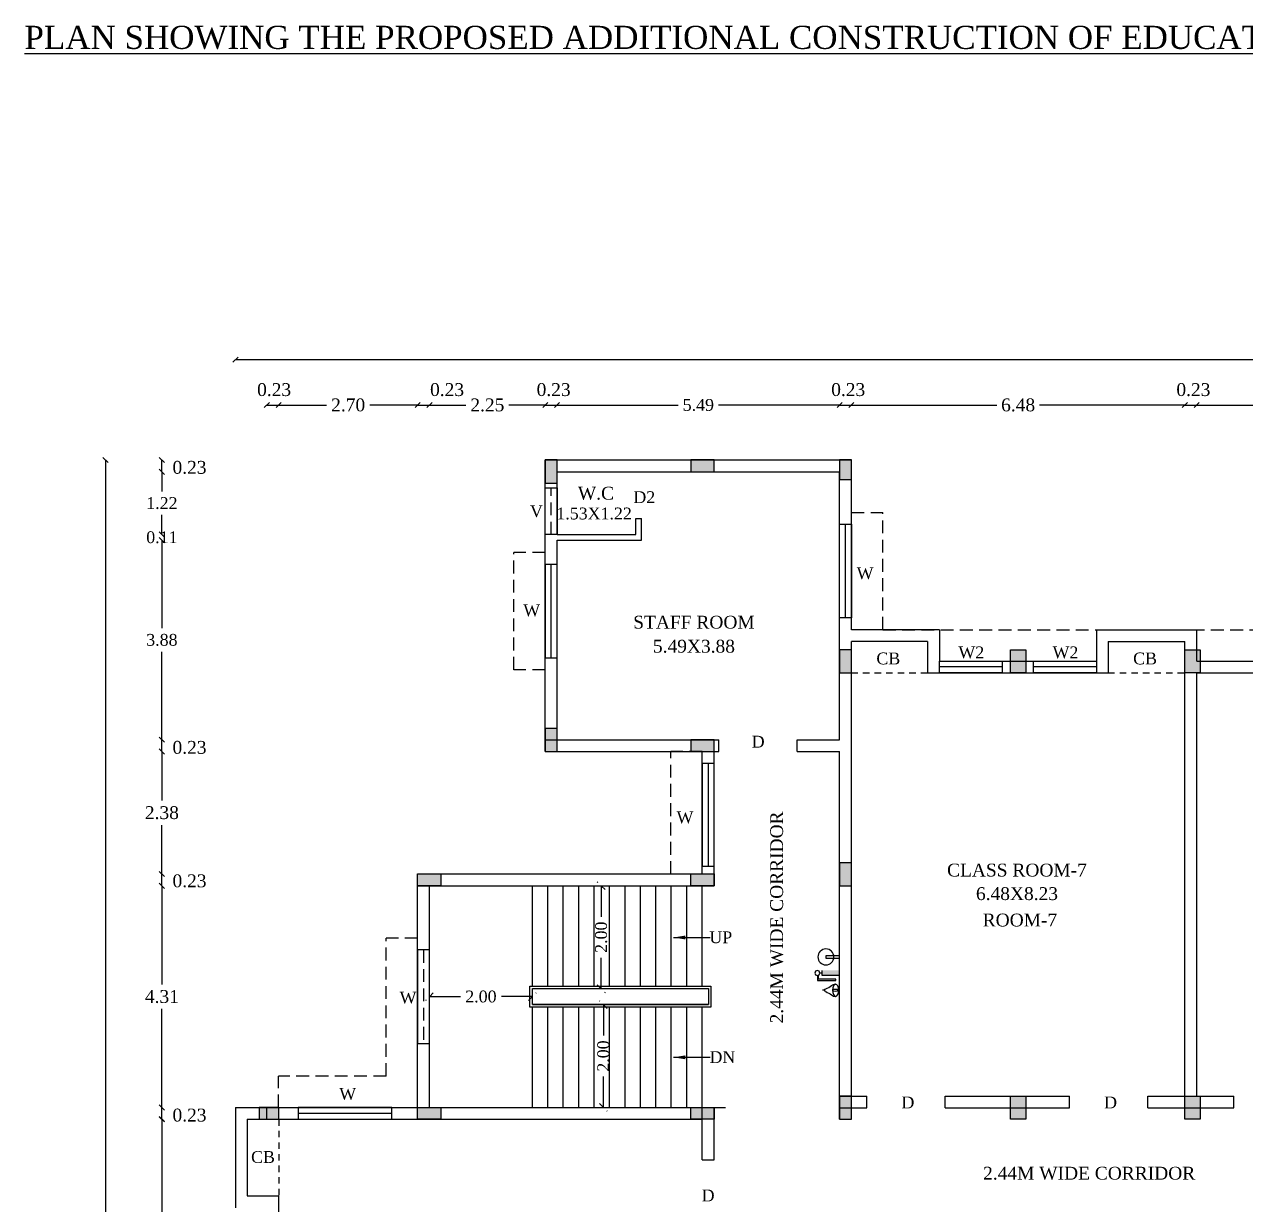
# Model space of a CAD drawing. Header units: metres. Extents: x -53 to 471, y -924 to -843.
# Drawn here: x 32.81 to 56.54, y -888.87 to -865.92 of the extents above; entities that cross this region are included whole.
import ezdxf
from ezdxf.enums import TextEntityAlignment as Align

# ---------------------------------------------------------------- set-up
doc = ezdxf.new("R2010")
doc.units = ezdxf.units.M
doc.header["$MEASUREMENT"] = 0
doc.header["$PDMODE"] = 3
doc.linetypes.add('HIDDEN', pattern=[0.375, 0.25, -0.125])
doc.layers.get('DEFPOINTS').update_dxf_attribs({"lineweight": 5})
doc.layers.add('BLK_1_FLR_1_BLT_UP_AREA_EXISTING', color=27, linetype='Continuous', lineweight=0)
doc.styles.add('Isa-', font='times.ttf')
doc.styles.add('STYLE2', font='times.ttf')
doc.dimstyles.new('Copy of ISO-25', dxfattribs={"dimscale": 0, "dimtxt": 0.23, "dimasz": 0.1, "dimexe": 1.25, "dimexo": 0.625, "dimgap": 0.11, "dimtad": 0, "dimtih": 1, "dimtoh": 1, "dimzin": 1, "dimdsep": 46, "dimtxsty": 'STYLE2', "dimblk": 'OBLIQUE', "dimcen": 0, "dimse1": 1, "dimse2": 1, "dimclrd": 1, "dimclrt": 3, "dimadec": 0, "dimazin": 2, "dimtfac": 1, "dimtix": 1, "dimtofl": 0, "dimtmove": 0, "dimatfit": 3, "dimfxl": 0, "dimtolj": 1, "dimarcsym": 0})
doc.dimstyles.new('ISO-25', dxfattribs={"dimscale": 0, "dimtxt": 0.23, "dimasz": 0.15, "dimexe": 1.25, "dimexo": 0.625, "dimgap": 0.11, "dimtad": 0, "dimtih": 1, "dimtoh": 1, "dimzin": 1, "dimdsep": 46, "dimtxsty": 'STYLE2', "dimblk": 'OBLIQUE', "dimcen": 0, "dimse1": 1, "dimse2": 1, "dimclrd": 1, "dimclrt": 3, "dimadec": 0, "dimazin": 2, "dimtfac": 1, "dimtix": 1, "dimtofl": 0, "dimtmove": 0, "dimatfit": 3, "dimfxl": 0, "dimtolj": 1, "dimarcsym": 0})

# ---------------------------------------------------------------- blocks, each defined once
blk = doc.blocks.new('_Oblique')
at = {"color": 0, "linetype": 'ByBlock', "lineweight": -2}
blk.add_line((-0.5, -0.5), (0.5, 0.5), dxfattribs=at)
blk = doc.blocks.new('*D92')
at = {"color": 1, "lineweight": -2}
for p, q in [((34.381, -874.388), (34.381, -896.37)), ((34.381, -919.381), (34.381, -897.399))]:
    blk.add_line(p, q, dxfattribs=at)
at = {"layer": 'DEFPOINTS', "color": 0}
for p in [(34.381, -874.388), (42.928, -874.388), (55.358, -919.381)]:
    blk.add_point(p, dxfattribs=at)
at = {"color": 1, "lineweight": -2, "xscale": 0.1, "yscale": 0.1, "zscale": 0.1}
for p, rotation in [((34.381, -874.388), 90), ((34.381, -919.381), 270)]:
    blk.add_blockref('_Oblique', p, dxfattribs=dict(at, rotation=rotation))
at = {"color": 3, "lineweight": 25, "insert": (34.381, -896.884), "char_height": 0.25, "attachment_point": 5, "rotation": 90, "style": 'STYLE2'}
blk.add_mtext('\\A1;44.99', dxfattribs=at)
blk = doc.blocks.new('*D109')
at = {"color": 1, "lineweight": -2}
blk.add_line((37.518, -873.32), (37.748, -873.32), dxfattribs=at)
at = {"layer": 'DEFPOINTS', "color": 0}
for p in [(37.748, -873.32), (37.518, -886.978), (37.748, -887.208)]:
    blk.add_point(p, dxfattribs=at)
at = {"color": 1, "lineweight": -2, "xscale": 0.1, "yscale": 0.1, "zscale": 0.1, "rotation": 180}
blk.add_blockref('_Oblique', (37.518, -873.32), dxfattribs=at)
at = {"color": 1, "lineweight": -2, "xscale": 0.1, "yscale": 0.1, "zscale": 0.1}
blk.add_blockref('_Oblique', (37.748, -873.32), dxfattribs=at)
at = {"color": 3, "lineweight": 25, "insert": (37.659, -873.022), "char_height": 0.25, "attachment_point": 5, "style": 'STYLE2'}
blk.add_mtext('\\A1;0.23', dxfattribs=at)
blk = doc.blocks.new('*D110')
at = {"color": 1, "lineweight": -2}
for p, q in [((37.748, -873.32), (38.676, -873.32)), ((40.448, -873.32), (39.521, -873.32))]:
    blk.add_line(p, q, dxfattribs=at)
at = {"layer": 'DEFPOINTS', "color": 0}
for p in [(40.448, -873.32), (40.448, -882.438), (37.748, -887.208)]:
    blk.add_point(p, dxfattribs=at)
at = {"color": 1, "lineweight": -2, "xscale": 0.1, "yscale": 0.1, "zscale": 0.1, "rotation": 180}
blk.add_blockref('_Oblique', (37.748, -873.32), dxfattribs=at)
at = {"color": 1, "lineweight": -2, "xscale": 0.1, "yscale": 0.1, "zscale": 0.1}
blk.add_blockref('_Oblique', (40.448, -873.32), dxfattribs=at)
at = {"color": 3, "lineweight": 25, "insert": (39.098, -873.32), "char_height": 0.25, "attachment_point": 5, "style": 'STYLE2'}
blk.add_mtext('\\A1;2.70', dxfattribs=at)
blk = doc.blocks.new('*D111')
at = {"color": 1, "lineweight": -2}
blk.add_line((40.448, -873.32), (40.678, -873.32), dxfattribs=at)
at = {"layer": 'DEFPOINTS', "color": 0}
for p in [(40.678, -873.32), (40.448, -882.438), (40.678, -882.668)]:
    blk.add_point(p, dxfattribs=at)
at = {"color": 1, "lineweight": -2, "xscale": 0.1, "yscale": 0.1, "zscale": 0.1, "rotation": 180}
blk.add_blockref('_Oblique', (40.448, -873.32), dxfattribs=at)
at = {"color": 1, "lineweight": -2, "xscale": 0.1, "yscale": 0.1, "zscale": 0.1}
blk.add_blockref('_Oblique', (40.678, -873.32), dxfattribs=at)
at = {"color": 3, "lineweight": 25, "insert": (41.02, -873.022), "char_height": 0.25, "attachment_point": 5, "style": 'STYLE2'}
blk.add_mtext('\\A1;0.23', dxfattribs=at)
blk = doc.blocks.new('*D112')
at = {"color": 1, "lineweight": -2}
for p, q in [((40.678, -873.32), (41.386, -873.32)), ((42.928, -873.32), (42.22, -873.32))]:
    blk.add_line(p, q, dxfattribs=at)
at = {"layer": 'DEFPOINTS', "color": 0}
for p in [(42.928, -873.32), (42.928, -874.388), (40.678, -882.668)]:
    blk.add_point(p, dxfattribs=at)
at = {"color": 1, "lineweight": -2, "xscale": 0.1, "yscale": 0.1, "zscale": 0.1, "rotation": 180}
blk.add_blockref('_Oblique', (40.678, -873.32), dxfattribs=at)
at = {"color": 1, "lineweight": -2, "xscale": 0.1, "yscale": 0.1, "zscale": 0.1}
blk.add_blockref('_Oblique', (42.928, -873.32), dxfattribs=at)
at = {"color": 3, "lineweight": 25, "insert": (41.803, -873.32), "char_height": 0.25, "attachment_point": 5, "style": 'STYLE2'}
blk.add_mtext('\\A1;2.25', dxfattribs=at)
blk = doc.blocks.new('*D113')
at = {"color": 1, "lineweight": -2}
blk.add_line((42.928, -873.32), (43.158, -873.32), dxfattribs=at)
at = {"layer": 'DEFPOINTS', "color": 0}
for p in [(43.158, -873.32), (42.928, -874.388), (43.158, -874.618)]:
    blk.add_point(p, dxfattribs=at)
at = {"color": 1, "lineweight": -2, "xscale": 0.1, "yscale": 0.1, "zscale": 0.1, "rotation": 180}
blk.add_blockref('_Oblique', (42.928, -873.32), dxfattribs=at)
at = {"color": 1, "lineweight": -2, "xscale": 0.1, "yscale": 0.1, "zscale": 0.1}
blk.add_blockref('_Oblique', (43.158, -873.32), dxfattribs=at)
at = {"color": 3, "lineweight": 25, "insert": (43.091, -873.022), "char_height": 0.25, "attachment_point": 5, "style": 'STYLE2'}
blk.add_mtext('\\A1;0.23', dxfattribs=at)
blk = doc.blocks.new('*D119')
at = {"color": 1, "lineweight": -2}
blk.add_line((35.478, -887.203), (35.478, -886.978), dxfattribs=at)
at = {"layer": 'DEFPOINTS', "color": 0}
for p in [(35.478, -886.978), (37.748, -886.978), (37.518, -887.203)]:
    blk.add_point(p, dxfattribs=at)
at = {"color": 1, "lineweight": -2, "xscale": 0.1, "yscale": 0.1, "zscale": 0.1}
for p, rotation in [((35.478, -886.978), 90), ((35.478, -887.203), 270)]:
    blk.add_blockref('_Oblique', p, dxfattribs=dict(at, rotation=rotation))
at = {"color": 3, "lineweight": 25, "insert": (36.015, -887.129), "char_height": 0.25, "attachment_point": 5, "style": 'STYLE2'}
blk.add_mtext('\\A1;0.23', dxfattribs=at)
blk = doc.blocks.new('*D120')
at = {"color": 1, "lineweight": -2}
blk.add_line((35.478, -882.668), (35.478, -882.438), dxfattribs=at)
at = {"layer": 'DEFPOINTS', "color": 0}
for p in [(35.478, -882.438), (40.448, -882.438), (40.678, -882.668)]:
    blk.add_point(p, dxfattribs=at)
at = {"color": 1, "lineweight": -2, "xscale": 0.1, "yscale": 0.1, "zscale": 0.1}
for p, rotation in [((35.478, -882.438), 90), ((35.478, -882.668), 270)]:
    blk.add_blockref('_Oblique', p, dxfattribs=dict(at, rotation=rotation))
at = {"color": 3, "lineweight": 25, "insert": (36.015, -882.574), "char_height": 0.25, "attachment_point": 5, "style": 'STYLE2'}
blk.add_mtext('\\A1;0.23', dxfattribs=at)
blk = doc.blocks.new('*D121')
at = {"color": 1, "lineweight": -2}
blk.add_line((35.478, -880.058), (35.478, -879.828), dxfattribs=at)
at = {"layer": 'DEFPOINTS', "color": 0}
for p in [(35.478, -879.828), (43.158, -879.828), (43.158, -880.058)]:
    blk.add_point(p, dxfattribs=at)
at = {"color": 1, "lineweight": -2, "xscale": 0.1, "yscale": 0.1, "zscale": 0.1}
for p, rotation in [((35.478, -879.828), 90), ((35.478, -880.058), 270)]:
    blk.add_blockref('_Oblique', p, dxfattribs=dict(at, rotation=rotation))
at = {"color": 3, "lineweight": 25, "insert": (36.015, -879.979), "char_height": 0.25, "attachment_point": 5, "style": 'STYLE2'}
blk.add_mtext('\\A1;0.23', dxfattribs=at)
blk = doc.blocks.new('*D122')
at = {"color": 1, "lineweight": -2}
blk.add_line((35.478, -874.618), (35.478, -874.388), dxfattribs=at)
at = {"layer": 'DEFPOINTS', "color": 0}
for p in [(35.478, -874.388), (42.928, -874.388), (43.158, -874.618)]:
    blk.add_point(p, dxfattribs=at)
at = {"color": 1, "lineweight": -2, "xscale": 0.1, "yscale": 0.1, "zscale": 0.1}
for p, rotation in [((35.478, -874.388), 90), ((35.478, -874.618), 270)]:
    blk.add_blockref('_Oblique', p, dxfattribs=dict(at, rotation=rotation))
at = {"color": 3, "lineweight": 25, "insert": (36.015, -874.534), "char_height": 0.25, "attachment_point": 5, "style": 'STYLE2'}
blk.add_mtext('\\A1;0.23', dxfattribs=at)
blk = doc.blocks.new('*D340')
at = {"color": 1, "lineweight": -2}
for p, q in [((35.478, -880.058), (35.478, -881.011)), ((35.478, -882.438), (35.478, -881.486))]:
    blk.add_line(p, q, dxfattribs=at)
at = {"layer": 'DEFPOINTS', "color": 0}
for p in [(35.478, -880.058), (42.928, -880.058), (40.448, -882.438)]:
    blk.add_point(p, dxfattribs=at)
at = {"color": 1, "lineweight": -2, "xscale": 0.1, "yscale": 0.1, "zscale": 0.1}
for p, rotation in [((35.478, -880.058), 90), ((35.478, -882.438), 270)]:
    blk.add_blockref('_Oblique', p, dxfattribs=dict(at, rotation=rotation))
at = {"color": 3, "lineweight": 25, "insert": (35.478, -881.248), "char_height": 0.25, "attachment_point": 5, "style": 'STYLE2'}
blk.add_mtext('\\A1;2.38', dxfattribs=at)
blk = doc.blocks.new('*D341')
at = {"color": 1, "lineweight": -2}
for p, q in [((35.478, -882.668), (35.478, -884.586)), ((35.478, -886.978), (35.478, -885.061))]:
    blk.add_line(p, q, dxfattribs=at)
at = {"layer": 'DEFPOINTS', "color": 0}
for p in [(40.678, -882.668), (35.478, -886.978), (40.678, -886.978)]:
    blk.add_point(p, dxfattribs=at)
at = {"color": 1, "lineweight": -2, "xscale": 0.1, "yscale": 0.1, "zscale": 0.1}
for p, rotation in [((35.478, -882.668), 90), ((35.478, -886.978), 270)]:
    blk.add_blockref('_Oblique', p, dxfattribs=dict(at, rotation=rotation))
at = {"color": 3, "lineweight": 25, "insert": (35.478, -884.823), "char_height": 0.25, "attachment_point": 5, "style": 'STYLE2'}
blk.add_mtext('\\A1;4.31', dxfattribs=at)
blk = doc.blocks.new('*D123')
at = {"color": 1, "lineweight": -2}
for p, q in [((35.478, -887.208), (35.478, -895.252)), ((35.478, -903.771), (35.478, -895.727))]:
    blk.add_line(p, q, dxfattribs=at)
at = {"layer": 'DEFPOINTS', "color": 0}
for p in [(37.748, -887.208), (35.478, -903.771), (37.748, -903.771)]:
    blk.add_point(p, dxfattribs=at)
at = {"color": 1, "lineweight": -2, "xscale": 0.1, "yscale": 0.1, "zscale": 0.1}
for p, rotation in [((35.478, -887.208), 90), ((35.478, -903.771), 270)]:
    blk.add_blockref('_Oblique', p, dxfattribs=dict(at, rotation=rotation))
at = {"color": 3, "lineweight": 25, "insert": (35.478, -895.489), "char_height": 0.25, "attachment_point": 5, "style": 'STYLE2'}
blk.add_mtext('\\A1;16.56', dxfattribs=at)
blk = doc.blocks.new('*D124')
at = {"color": 1, "lineweight": -2}
blk.add_line((48.648, -873.32), (48.878, -873.32), dxfattribs=at)
at = {"layer": 'DEFPOINTS', "color": 0}
for p in [(48.878, -873.32), (48.878, -874.388), (48.648, -874.618)]:
    blk.add_point(p, dxfattribs=at)
at = {"color": 1, "lineweight": -2, "xscale": 0.1, "yscale": 0.1, "zscale": 0.1, "rotation": 180}
blk.add_blockref('_Oblique', (48.648, -873.32), dxfattribs=at)
at = {"color": 1, "lineweight": -2, "xscale": 0.1, "yscale": 0.1, "zscale": 0.1}
blk.add_blockref('_Oblique', (48.878, -873.32), dxfattribs=at)
at = {"color": 3, "lineweight": 25, "insert": (48.816, -873.022), "char_height": 0.25, "attachment_point": 5, "style": 'STYLE2'}
blk.add_mtext('\\A1;0.23', dxfattribs=at)
blk = doc.blocks.new('*D125')
at = {"color": 1, "lineweight": -2}
for p, q in [((48.878, -873.32), (51.704, -873.32)), ((55.358, -873.32), (52.532, -873.32))]:
    blk.add_line(p, q, dxfattribs=at)
at = {"layer": 'DEFPOINTS', "color": 0}
for p in [(55.358, -873.32), (48.878, -874.388), (55.358, -878.528)]:
    blk.add_point(p, dxfattribs=at)
at = {"color": 1, "lineweight": -2, "xscale": 0.1, "yscale": 0.1, "zscale": 0.1, "rotation": 180}
blk.add_blockref('_Oblique', (48.878, -873.32), dxfattribs=at)
at = {"color": 1, "lineweight": -2, "xscale": 0.1, "yscale": 0.1, "zscale": 0.1}
blk.add_blockref('_Oblique', (55.358, -873.32), dxfattribs=at)
at = {"color": 3, "lineweight": 25, "insert": (52.118, -873.32), "char_height": 0.25, "attachment_point": 5, "style": 'STYLE2'}
blk.add_mtext('\\A1;6.48', dxfattribs=at)
blk = doc.blocks.new('*D342')
at = {"color": 1, "lineweight": -2}
blk.add_line((55.358, -873.32), (55.588, -873.32), dxfattribs=at)
at = {"layer": 'DEFPOINTS', "color": 0}
for p in [(55.588, -873.32), (55.588, -877.688), (55.358, -877.918)]:
    blk.add_point(p, dxfattribs=at)
at = {"color": 1, "lineweight": -2, "xscale": 0.1, "yscale": 0.1, "zscale": 0.1, "rotation": 180}
blk.add_blockref('_Oblique', (55.358, -873.32), dxfattribs=at)
at = {"color": 1, "lineweight": -2, "xscale": 0.1, "yscale": 0.1, "zscale": 0.1}
blk.add_blockref('_Oblique', (55.588, -873.32), dxfattribs=at)
at = {"color": 3, "lineweight": 25, "insert": (55.524, -873.022), "char_height": 0.25, "attachment_point": 5, "style": 'STYLE2'}
blk.add_mtext('\\A1;0.23', dxfattribs=at)
blk = doc.blocks.new('*D343')
at = {"color": 1, "lineweight": -2}
for p, q in [((55.588, -873.32), (63.361, -873.32)), ((72.128, -873.32), (64.355, -873.32))]:
    blk.add_line(p, q, dxfattribs=at)
at = {"layer": 'DEFPOINTS', "color": 0}
for p in [(72.128, -873.32), (55.588, -877.688), (72.128, -878.528)]:
    blk.add_point(p, dxfattribs=at)
at = {"color": 1, "lineweight": -2, "xscale": 0.1, "yscale": 0.1, "zscale": 0.1, "rotation": 180}
blk.add_blockref('_Oblique', (55.588, -873.32), dxfattribs=at)
at = {"color": 1, "lineweight": -2, "xscale": 0.1, "yscale": 0.1, "zscale": 0.1}
blk.add_blockref('_Oblique', (72.128, -873.32), dxfattribs=at)
at = {"color": 3, "lineweight": 25, "insert": (63.858, -873.32), "char_height": 0.25, "attachment_point": 5, "style": 'STYLE2'}
blk.add_mtext('\\A1;16.54', dxfattribs=at)
blk = doc.blocks.new('*D144')
at = {"color": 1, "lineweight": -2}
for p, q in [((44.015, -882.668), (44.015, -883.271)), ((44.015, -884.668), (44.015, -884.066))]:
    blk.add_line(p, q, dxfattribs=at)
at = {"layer": 'DEFPOINTS', "color": 0, "linetype": 'HIDDEN'}
for p in [(44.015, -882.668), (44.178, -882.668), (44.015, -884.668)]:
    blk.add_point(p, dxfattribs=at)
at = {"color": 1, "linetype": 'HIDDEN', "lineweight": -2, "xscale": 0.15, "yscale": 0.15, "zscale": 0.15}
for p, rotation in [((44.015, -882.668), 90), ((44.015, -884.668), 270)]:
    blk.add_blockref('_Oblique', p, dxfattribs=dict(at, rotation=rotation))
at = {"color": 3, "linetype": 'HIDDEN', "lineweight": 25, "insert": (44.015, -883.668), "char_height": 0.23, "attachment_point": 5, "rotation": 90, "style": 'STYLE2'}
blk.add_mtext('\\A1;2.00', dxfattribs=at)
blk = doc.blocks.new('*D145')
at = {"color": 1, "lineweight": -2}
for p, q in [((40.678, -884.823), (41.281, -884.823)), ((42.678, -884.823), (42.076, -884.823))]:
    blk.add_line(p, q, dxfattribs=at)
at = {"layer": 'DEFPOINTS', "color": 0, "linetype": 'HIDDEN'}
for p in [(42.678, -884.823), (42.678, -884.823), (40.678, -885.697)]:
    blk.add_point(p, dxfattribs=at)
at = {"color": 1, "linetype": 'HIDDEN', "lineweight": -2, "xscale": 0.15, "yscale": 0.15, "zscale": 0.15, "rotation": 180}
blk.add_blockref('_Oblique', (40.678, -884.823), dxfattribs=at)
at = {"color": 1, "linetype": 'HIDDEN', "lineweight": -2, "xscale": 0.15, "yscale": 0.15, "zscale": 0.15}
blk.add_blockref('_Oblique', (42.678, -884.823), dxfattribs=at)
at = {"color": 3, "linetype": 'HIDDEN', "lineweight": 25, "insert": (41.678, -884.823), "char_height": 0.23, "attachment_point": 5, "style": 'STYLE2'}
blk.add_mtext('\\A1;2.00', dxfattribs=at)
blk = doc.blocks.new('*D146')
at = {"color": 1, "lineweight": -2}
for p, q in [((44.057, -884.978), (44.057, -885.581)), ((44.057, -886.978), (44.057, -886.376))]:
    blk.add_line(p, q, dxfattribs=at)
at = {"layer": 'DEFPOINTS', "color": 0, "linetype": 'HIDDEN'}
for p in [(44.057, -884.978), (44.057, -886.978), (44.057, -886.978)]:
    blk.add_point(p, dxfattribs=at)
at = {"color": 1, "linetype": 'HIDDEN', "lineweight": -2, "xscale": 0.15, "yscale": 0.15, "zscale": 0.15}
for p, rotation in [((44.057, -884.978), 90), ((44.057, -886.978), 270)]:
    blk.add_blockref('_Oblique', p, dxfattribs=dict(at, rotation=rotation))
at = {"color": 3, "linetype": 'HIDDEN', "lineweight": 25, "insert": (44.057, -885.978), "char_height": 0.23, "attachment_point": 5, "rotation": 90, "style": 'STYLE2'}
blk.add_mtext('\\A1;2.00', dxfattribs=at)
blk = doc.blocks.new('*D400')
at = {"color": 1, "lineweight": -2}
for p, q in [((43.158, -873.32), (45.511, -873.32)), ((48.648, -873.32), (46.295, -873.32))]:
    blk.add_line(p, q, dxfattribs=at)
at = {"layer": 'DEFPOINTS', "color": 0}
for p in [(48.648, -873.32), (43.158, -874.618), (48.648, -874.618)]:
    blk.add_point(p, dxfattribs=at)
at = {"color": 1, "lineweight": -2, "xscale": 0.1, "yscale": 0.1, "zscale": 0.1, "rotation": 180}
blk.add_blockref('_Oblique', (43.158, -873.32), dxfattribs=at)
at = {"color": 1, "lineweight": -2, "xscale": 0.1, "yscale": 0.1, "zscale": 0.1}
blk.add_blockref('_Oblique', (48.648, -873.32), dxfattribs=at)
at = {"color": 3, "lineweight": 25, "insert": (45.903, -873.32), "char_height": 0.23, "attachment_point": 5, "style": 'STYLE2'}
blk.add_mtext('\\A1;5.49', dxfattribs=at)
blk = doc.blocks.new('*D401')
at = {"color": 1, "lineweight": -2}
for p, q in [((35.478, -875.948), (35.478, -877.661)), ((35.478, -879.828), (35.478, -878.116))]:
    blk.add_line(p, q, dxfattribs=at)
at = {"layer": 'DEFPOINTS', "color": 0}
for p in [(35.478, -875.948), (43.158, -875.948), (43.158, -879.828)]:
    blk.add_point(p, dxfattribs=at)
at = {"color": 1, "lineweight": -2, "xscale": 0.1, "yscale": 0.1, "zscale": 0.1}
for p, rotation in [((35.478, -875.948), 90), ((35.478, -879.828), 270)]:
    blk.add_blockref('_Oblique', p, dxfattribs=dict(at, rotation=rotation))
at = {"color": 3, "lineweight": 25, "insert": (35.478, -877.888), "char_height": 0.23, "attachment_point": 5, "style": 'STYLE2'}
blk.add_mtext('\\A1;3.88', dxfattribs=at)
blk = doc.blocks.new('*D402')
at = {"color": 1, "lineweight": -2}
for p, q in [((35.478, -875.838), (35.478, -875.738)), ((35.478, -875.948), (35.478, -876.048))]:
    blk.add_line(p, q, dxfattribs=at)
at = {"layer": 'DEFPOINTS', "color": 0}
for p in [(35.478, -875.838), (43.158, -875.838), (43.158, -875.948)]:
    blk.add_point(p, dxfattribs=at)
at = {"color": 1, "lineweight": -2, "xscale": 0.1, "yscale": 0.1, "zscale": 0.1}
for p, rotation in [((35.478, -875.838), 270), ((35.478, -875.948), 90)]:
    blk.add_blockref('_Oblique', p, dxfattribs=dict(at, rotation=rotation))
at = {"color": 3, "lineweight": 25, "insert": (35.478, -875.893), "char_height": 0.23, "attachment_point": 5, "style": 'STYLE2'}
blk.add_mtext('\\A1;0.11', dxfattribs=at)
blk = doc.blocks.new('*D403')
at = {"color": 1, "lineweight": -2}
for p, q in [((35.478, -874.618), (35.478, -875.001)), ((35.478, -875.838), (35.478, -875.456))]:
    blk.add_line(p, q, dxfattribs=at)
at = {"layer": 'DEFPOINTS', "color": 0}
for p in [(35.478, -874.618), (43.158, -874.618), (43.158, -875.838)]:
    blk.add_point(p, dxfattribs=at)
at = {"color": 1, "lineweight": -2, "xscale": 0.1, "yscale": 0.1, "zscale": 0.1}
for p, rotation in [((35.478, -874.618), 90), ((35.478, -875.838), 270)]:
    blk.add_blockref('_Oblique', p, dxfattribs=dict(at, rotation=rotation))
at = {"color": 3, "lineweight": 25, "insert": (35.478, -875.228), "char_height": 0.23, "attachment_point": 5, "style": 'STYLE2'}
blk.add_mtext('\\A1;1.22', dxfattribs=at)
blk = doc.blocks.new('*D404')
at = {"color": 1, "lineweight": -2}
for p, q in [((36.908, -872.436), (63.38, -872.436)), ((90.808, -872.436), (64.336, -872.436))]:
    blk.add_line(p, q, dxfattribs=at)
at = {"layer": 'DEFPOINTS', "color": 0}
for p in [(90.808, -872.436), (36.908, -887.78), (90.808, -887.78)]:
    blk.add_point(p, dxfattribs=at)
at = {"color": 1, "lineweight": -2, "xscale": 0.1, "yscale": 0.1, "zscale": 0.1, "rotation": 180}
blk.add_blockref('_Oblique', (36.908, -872.436), dxfattribs=at)
at = {"color": 1, "lineweight": -2, "xscale": 0.1, "yscale": 0.1, "zscale": 0.1}
blk.add_blockref('_Oblique', (90.808, -872.436), dxfattribs=at)
at = {"color": 3, "lineweight": 25, "insert": (63.858, -872.436), "char_height": 0.23, "attachment_point": 5, "style": 'STYLE2'}
blk.add_mtext('\\A1;53.90', dxfattribs=at)
blk = doc.blocks.new('FIRE')
at = {"lineweight": 25}
blk.add_hatch(color=256, dxfattribs=at).paths.add_polyline_path([(4776.393, 1592.591), (4776.49, 1592.591), (4776.49, 1592.93), (4776.393, 1592.93)])
for p, q in [((4776.49, 1592.93), (4776.393, 1592.93)), ((4776.442, 1592.93), (4776.442, 1592.975)), ((4776.559, 1592.998), (4776.483, 1592.998)), ((4776.49, 1593.023), (4776.587, 1593.023)), ((4776.49, 1592.591), (4776.49, 1592.93)), ((4776.559, 1592.664), (4776.559, 1592.998)), ((4776.587, 1593.023), (4776.587, 1592.664)), ((4776.587, 1592.664), (4776.559, 1592.664))]:
    blk.add_line(p, q, dxfattribs=at)
at = {"color": 0, "lineweight": 25, "ltscale": 60}
blk.add_line((4776.778, 1592.887), (4776.778, 1592.923), dxfattribs=at)
blk.add_lwpolyline([(4776.105, 1592.857), (4776.155, 1592.857), (4776.155, 1592.59), (4776.105, 1592.59)], close=True)
at = {"color": 1}
blk.add_circle((4776.13, 1592.857), 0.155, dxfattribs=at)
at = {"lineweight": 25}
blk.add_circle((4776.442, 1593.023), 0.0482, dxfattribs=at)
at = {"color": 0, "lineweight": 25, "ltscale": 60}
blk.add_arc((4776.778, 1592.861), 0.0262, 0, 180, dxfattribs=at)
for centre, major_axis, ratio in [((4776.778, 1592.668), (-0.118, 0), 0.493287), ((4776.778, 1592.676), (0, -0.0501), 0.352249)]:
    blk.add_ellipse(centre, major_axis=major_axis, ratio=ratio, dxfattribs=at)
for points in [[(4776.752, 1592.861), (4776.688, 1592.746), (4776.664, 1592.71), (4776.66, 1592.671)], [(4776.804, 1592.861), (4776.868, 1592.746), (4776.891, 1592.71), (4776.896, 1592.671)]]:
    blk.add_spline(points, degree=3, dxfattribs=at)
blk = doc.blocks.new('FF COLUMN')
at = {"lineweight": -3}
for points in [[(0.23, 0), (0, 0), (0, -0.45), (0.23, -0.45)], [(3.28, 0), (2.83, 0), (2.83, -0.23), (3.28, -0.23)], [(5.95, -3.69), (5.72, -3.69), (5.72, -4.14), (5.95, -4.14)], [(0.23, -5.22), (0, -5.22), (0, -5.67), (0.23, -5.67)], [(3.28, -5.44), (2.83, -5.44), (2.83, -5.67), (3.28, -5.67)], [(5.95, -7.83), (5.72, -7.83), (5.72, -8.28), (5.95, -8.28)], [(-2.48, -8.28), (-2.48, -8.05), (-2.03, -8.05), (-2.03, -8.28)], [(2.83, -8.28), (2.83, -8.05), (3.28, -8.05), (3.28, -8.28)], [(5.95, -12.37), (5.72, -12.37), (5.72, -12.82), (5.95, -12.82)], [(-2.48, -12.82), (-2.48, -12.59), (-2.03, -12.59), (-2.03, -12.82)], [(3.28, -12.82), (2.83, -12.82), (2.83, -12.59), (3.28, -12.59)]]:
    blk.add_hatch(color=3, dxfattribs=at).paths.add_polyline_path(points)
for color, points in [(2, [(5.72, -0.38), (5.95, -0.38), (5.95, 0), (5.72, 0)]), (4, [(9.04, -4.14), (9.04, -3.69), (9.34, -3.69), (9.34, -4.14)]), (4, [(12.43, -4.14), (12.43, -3.69), (12.73, -3.69), (12.73, -4.14)]), (5, [(9.34, -12.37), (9.34, -12.82), (9.04, -12.82), (9.04, -12.37)]), (5, [(12.73, -12.37), (12.73, -12.82), (12.43, -12.82), (12.43, -12.37)]), (2, [(-5.18, -12.59), (-5.56, -12.59), (-5.56, -12.82), (-5.18, -12.82)])]:
    blk.add_hatch(color=color).paths.add_polyline_path(points)
at = {"color": 3, "lineweight": -3}
for points in [[(0, 0), (0, -0.45), (0.23, -0.45), (0.23, 0)], [(3.28, 0), (2.83, 0), (2.83, -0.23), (3.28, -0.23)], [(5.72, -3.69), (5.72, -4.14), (5.95, -4.14), (5.95, -3.69)], [(0, -5.22), (0, -5.67), (0.23, -5.67), (0.23, -5.22)], [(3.28, -5.44), (2.83, -5.44), (2.83, -5.67), (3.28, -5.67)], [(5.72, -7.83), (5.72, -8.28), (5.95, -8.28), (5.95, -7.83)], [(-2.48, -8.05), (-2.03, -8.05), (-2.03, -8.28), (-2.48, -8.28)], [(2.83, -8.05), (3.28, -8.05), (3.28, -8.28), (2.83, -8.28)], [(5.72, -12.37), (5.72, -12.82), (5.95, -12.82), (5.95, -12.37)], [(-2.48, -12.59), (-2.03, -12.59), (-2.03, -12.82), (-2.48, -12.82)], [(3.28, -12.82), (2.83, -12.82), (2.83, -12.59), (3.28, -12.59)]]:
    blk.add_lwpolyline(points, close=True, dxfattribs=at)
at = {"color": 2}
blk.add_lwpolyline([(5.72, 0), (5.72, -0.38), (5.95, -0.38), (5.95, 0)], close=True, dxfattribs=at)
at = {"color": 4}
for points in [[(9.04, -4.14), (9.04, -3.69), (9.34, -3.69), (9.34, -4.14)], [(12.43, -4.14), (12.43, -3.69), (12.73, -3.69), (12.73, -4.14)]]:
    blk.add_lwpolyline(points, close=True, dxfattribs=at)
at = {"color": 5}
for points in [[(9.34, -12.37), (9.34, -12.82), (9.04, -12.82), (9.04, -12.37)], [(12.73, -12.37), (12.73, -12.82), (12.43, -12.82), (12.43, -12.37)]]:
    blk.add_lwpolyline(points, close=True, dxfattribs=at)
at = {"color": 2, "lineweight": -3}
blk.add_lwpolyline([(-5.18, -12.59), (-5.56, -12.59), (-5.56, -12.82), (-5.18, -12.82)], close=True, dxfattribs=at)

msp = doc.modelspace()

# ---------------------------------------------------------------- linework, layer by layer
at = {"lineweight": -3}
for p, q in [((42.92806, -874.38836), (48.87806, -874.38836)), ((42.92806, -880.05821), (42.92806, -874.38836)), ((42.92806, -874.83836), (42.92806, -874.38836)), ((48.87806, -877.68821), (48.87806, -874.38836)), ((43.15806, -874.61836), (48.64806, -874.61836)), ((43.15806, -875.83836), (43.15806, -874.61836)), ((43.15806, -874.83836), (43.15806, -874.61836)), ((48.64806, -878.07821), (48.64806, -874.61836)), ((44.68806, -875.83836), (44.68806, -875.52836)), ((44.68806, -875.52836), (44.79806, -875.52836)), ((44.79806, -875.94836), (44.79806, -875.52836)), ((43.15806, -875.83836), (44.68806, -875.83836)), ((43.15806, -879.82836), (43.15806, -875.94836)), ((43.15806, -875.94836), (44.79806, -875.94836)), ((48.64806, -877.82836), (48.64806, -876.01836)), ((48.64806, -879.11095), (48.64806, -876.34821)), ((48.64806, -879.82821), (48.64806, -876.89095)), ((50.58806, -877.68821), (48.87806, -877.68821)), ((50.58806, -877.68821), (50.58806, -878.29821)), ((53.63806, -877.68821), (55.58806, -877.68821)), ((53.63806, -877.68821), (53.63806, -878.29821)), ((55.58806, -878.29821), (55.58806, -877.68821)), ((48.64806, -879.75836), (48.64806, -877.93836)), ((48.87806, -878.29821), (48.87806, -877.91821)), ((50.35806, -877.91821), (48.87806, -877.91821)), ((50.35806, -877.91821), (50.35806, -878.52821)), ((53.86806, -877.91821), (55.35806, -877.91821)), ((53.86806, -877.91821), (53.86806, -878.52821)), ((55.35806, -886.75821), (55.35806, -877.91821)), ((50.58806, -878.29821), (53.63806, -878.29821)), ((55.58806, -878.29821), (72.35806, -878.29821)), ((48.64806, -879.76764), (48.64806, -878.47764)), ((48.87806, -887.20821), (48.87806, -878.52821)), ((50.35806, -878.52821), (53.86806, -878.52821)), ((55.35806, -883.05681), (55.35806, -878.52821)), ((55.58806, -878.52821), (72.12806, -878.52821)), ((55.58806, -886.75821), (55.58806, -878.52821)), ((42.92806, -880.05821), (42.92806, -879.60821)), ((43.15806, -879.82821), (43.15806, -879.60821)), ((43.15806, -879.82836), (43.15806, -879.60821)), ((42.92806, -879.82821), (44.68806, -879.82821)), ((43.15806, -879.82821), (44.68806, -879.82821)), ((43.15806, -879.82836), (45.97806, -879.82836)), ((44.79806, -879.82821), (45.97806, -879.82821)), ((44.79806, -879.82821), (46.30346, -879.82821)), ((45.97806, -879.82821), (46.20806, -879.82821)), ((46.20806, -882.66821), (46.20806, -879.82821)), ((46.30346, -880.05821), (46.30346, -879.82821)), ((46.30346, -880.05821), (46.30346, -879.82821)), ((47.82346, -879.82821), (48.64806, -879.82821)), ((47.82346, -880.05821), (47.82346, -879.82821)), ((42.92806, -880.05821), (45.97806, -880.05821)), ((42.92806, -880.05821), (45.97806, -880.05821)), ((45.97806, -880.05821), (46.20806, -880.05821)), ((45.97806, -882.43821), (45.97806, -880.05821)), ((46.20806, -880.05821), (46.30346, -880.05821)), ((47.82346, -880.05821), (48.64806, -880.05821)), ((48.64806, -880.20821), (48.64806, -880.05821)), ((48.64806, -886.98821), (48.64806, -880.20821)), ((40.44806, -882.43821), (46.20806, -882.43821)), ((40.44806, -886.97821), (40.44806, -882.43821)), ((40.44806, -882.66821), (40.44806, -882.43821)), ((46.20806, -882.66821), (46.20806, -882.43821)), ((46.20806, -882.66821), (46.20806, -882.43821)), ((40.44806, -882.66821), (46.20806, -882.66821)), ((40.67806, -886.97821), (40.67806, -882.66821)), ((40.67806, -886.97821), (40.67806, -882.66821)), ((42.67806, -884.61821), (42.67806, -882.66821)), ((42.97806, -884.61821), (42.97806, -882.66821)), ((43.27806, -884.61821), (43.27806, -882.66821)), ((43.57806, -884.61821), (43.57806, -882.66821)), ((43.87806, -884.61821), (43.87806, -882.66821)), ((44.17806, -884.61821), (44.17806, -882.66821)), ((44.47806, -884.61821), (44.47806, -882.66821)), ((44.77806, -884.61821), (44.77806, -882.66821)), ((45.07806, -884.61821), (45.07806, -882.66821)), ((45.37806, -884.61821), (45.37806, -882.66821)), ((45.67806, -884.61821), (45.67806, -882.66821)), ((45.97806, -884.61821), (45.97806, -882.66821)), ((42.62806, -884.61821), (46.14806, -884.61821)), ((42.62806, -885.02821), (42.62806, -884.61821)), ((42.67806, -884.66821), (46.09806, -884.66821)), ((46.14806, -884.61821), (46.14806, -885.02821)), ((55.35806, -886.75821), (55.35806, -884.49681)), ((46.14806, -885.02821), (42.62806, -885.02821)), ((42.67806, -884.97821), (46.09806, -884.97821)), ((42.67806, -886.97821), (42.67806, -885.02821)), ((42.97806, -886.97821), (42.97806, -885.02821)), ((43.27806, -886.97821), (43.27806, -885.02821)), ((43.57806, -886.97821), (43.57806, -885.02821)), ((43.87806, -886.97821), (43.87806, -885.02821)), ((44.17806, -886.97821), (44.17806, -885.02821)), ((44.47806, -886.97821), (44.47806, -885.02821)), ((44.77806, -886.97821), (44.77806, -885.02821)), ((45.07806, -886.97821), (45.07806, -885.02821)), ((45.37806, -886.97821), (45.37806, -885.02821)), ((45.67806, -886.97821), (45.67806, -885.02821)), ((45.97806, -886.97821), (45.97806, -885.02821)), ((48.64806, -887.20821), (48.64806, -885.41055)), ((48.64806, -886.75821), (49.17805, -886.75821)), ((48.87806, -886.75821), (49.17805, -886.75821)), ((49.17805, -886.98821), (49.17805, -886.75821)), ((50.69805, -886.75821), (53.1169, -886.75821)), ((50.69805, -886.98821), (50.69805, -886.75821)), ((53.1169, -886.98821), (53.1169, -886.75821)), ((54.6369, -886.75821), (55.35806, -886.75821)), ((54.6369, -886.98821), (54.6369, -886.75821)), ((55.58806, -886.75821), (56.30904, -886.75821)), ((56.30904, -886.98821), (56.30904, -886.75821)), ((36.90806, -886.97821), (40.44806, -886.97821)), ((36.90806, -886.97821), (36.90806, -888.92821)), ((37.51806, -887.20821), (37.51806, -886.97821)), ((37.74806, -887.20821), (37.74806, -886.97821)), ((37.74806, -887.20821), (37.74806, -886.97821)), ((40.67806, -886.97821), (46.42806, -886.97821)), ((45.97806, -887.9972), (45.97806, -886.93055)), ((46.20806, -887.9972), (46.20806, -886.97821)), ((46.20806, -887.20821), (46.20806, -886.97821)), ((48.64806, -886.98821), (49.17805, -886.98821)), ((48.64806, -886.98821), (49.17805, -886.98821)), ((50.69805, -886.98821), (53.1169, -886.98821)), ((54.6369, -886.98821), (56.30904, -886.98821)), ((37.13806, -887.20821), (45.97806, -887.20821)), ((37.13806, -887.20821), (37.13806, -888.69821)), ((45.97806, -887.975), (45.97806, -887.23821)), ((46.20806, -887.975), (46.20806, -887.23821)), ((45.97806, -887.9972), (46.20806, -887.9972)), ((37.13806, -888.69821), (37.74806, -888.69821)), ((37.74806, -893.87821), (37.74806, -888.69821))]:
    msp.add_line(p, q, dxfattribs=at)
at = {"color": 1, "linetype": 'HIDDEN', "lineweight": -3}
for p, q in [((43.04306, -875.83836), (43.04306, -874.92836)), ((48.87806, -875.40821), (49.48806, -875.40821)), ((49.48806, -877.68821), (49.48806, -875.40821)), ((42.31806, -878.46829), (42.31806, -876.18829)), ((42.92806, -876.18829), (42.31806, -876.18829)), ((49.48806, -877.68821), (72.12806, -877.68821)), ((42.92806, -878.46829), (42.31806, -878.46829)), ((45.36806, -882.43821), (45.36806, -880.05821)), ((45.97806, -880.05821), (45.36806, -880.05821)), ((40.44806, -883.68321), (39.83806, -883.68321)), ((39.83806, -886.36821), (39.83806, -883.68321)), ((40.56306, -883.91321), (40.56306, -885.73321)), ((39.83806, -886.36821), (37.74306, -886.36821)), ((37.74306, -886.97821), (37.74306, -886.36821))]:
    msp.add_line(p, q, dxfattribs=at)
at = {"color": 1, "lineweight": -3}
for p, q in [((48.76306, -877.45821), (48.76306, -875.63821)), ((43.04306, -878.23829), (43.04306, -876.41829)), ((51.80806, -878.41321), (50.58806, -878.41321)), ((53.63806, -878.41321), (52.41806, -878.41321)), ((46.09306, -880.28821), (46.09306, -882.28821)), ((39.94806, -887.09321), (38.12806, -887.09321))]:
    msp.add_line(p, q, dxfattribs=at)
at = {"color": 41, "linetype": 'HIDDEN', "lineweight": -3, "ltscale": 0.5}
for p, q in [((48.87806, -878.52821), (50.36806, -878.52821)), ((53.86806, -878.52821), (55.35806, -878.52821)), ((37.74806, -887.20821), (37.74806, -888.69821))]:
    msp.add_line(p, q, dxfattribs=at)
at = {"color": 2, "lineweight": -3}
for points in [[(43.15806, -874.92836), (43.15806, -875.83836), (42.92806, -875.83836), (42.92806, -874.92836)], [(48.64806, -875.63821), (48.87806, -875.63821), (48.87806, -877.45821), (48.64806, -877.45821)], [(43.15806, -876.41829), (42.92806, -876.41829), (42.92806, -878.23829), (43.15806, -878.23829)], [(50.58806, -878.52821), (50.58806, -878.29821), (51.80806, -878.29821), (51.80806, -878.52821)], [(52.41806, -878.52821), (52.41806, -878.29821), (53.63806, -878.29821), (53.63806, -878.52821)], [(45.97806, -882.28821), (46.20806, -882.28821), (46.20806, -880.28821), (45.97806, -880.28821)], [(40.44806, -885.73321), (40.67806, -885.73321), (40.67806, -883.91321), (40.44806, -883.91321)], [(38.12806, -886.97821), (38.12806, -887.20821), (39.94806, -887.20821), (39.94806, -886.97821)]]:
    msp.add_lwpolyline(points, close=True, dxfattribs=at)
at = {"lineweight": -3}
msp.add_lwpolyline([(42.67806, -884.66821), (46.09806, -884.66821), (46.09806, -884.97821), (42.67806, -884.97821)], close=True, dxfattribs=at)
at = {"layer": 'BLK_1_FLR_1_BLT_UP_AREA_EXISTING', "color": 27}
msp.add_lwpolyline([(62.02806, -878.29821), (55.58806, -878.29821), (55.58806, -877.68821), (53.63806, -877.68821), (53.63806, -878.29821), (50.58806, -878.29821), (50.58806, -877.68821), (48.87806, -877.68821), (48.87806, -874.38836), (42.92806, -874.38836), (42.92806, -880.05821), (45.97806, -880.05821), (45.97806, -882.43821), (40.44806, -882.43821), (40.44806, -886.97821), (36.90806, -886.97821), (36.90806, -888.92821)], dxfattribs=at)

# ---------------------------------------------------------------- block references
msp.add_blockref('FF COLUMN', (42.92806, -874.38836))
at = {"lineweight": -3, "xscale": -1, "rotation": 90}
msp.add_blockref('FIRE', (1641.2391, 3892.07826), dxfattribs=at)

# ---------------------------------------------------------------- texts
at = {"color": 2, "lineweight": -3, "style": 'Isa-'}
msp.add_text('%%UPLAN SHOWING THE PROPOSED ADDITIONAL CONSTRUCTION OF EDUCATIONAL INSTITUTION BUILDING FOR DAKSHINA BHARAT HINDI PRACHAR SABHA (T) ', height=0.45, dxfattribs=at).set_placement((32.80631, -866.39579))
at = {"lineweight": -3, "style": 'Isa-'}
for s, p in [('W.C', (43.91302, -875.15935)), ('STAFF ROOM', (45.8177, -877.66709)), ('5.49X3.88', (45.8177, -878.13453)), ('CLASS ROOM-7', (52.09525, -882.48749)), ('6.48X8.23', (52.09525, -882.94507)), ('2.44M WIDE CORRIDOR', (53.49836, -888.38138))]:
    msp.add_text(s, height=0.25, dxfattribs=at).set_placement(p, align=Align.CENTER)
at = {"color": 4, "lineweight": -3, "style": 'Isa-'}
for s, p in [('D2', (44.85282, -875.22594)), ('V', (42.75629, -875.5002)), ('W', (49.144, -876.70543)), ('W', (42.66399, -877.42649)), ('W2', (51.20809, -878.2445)), ('W2', (53.03809, -878.2445)), ('CB', (49.59494, -878.36281)), ('CB', (54.58494, -878.36281)), ('D', (47.06557, -879.98063)), ('W', (45.64419, -881.45267)), ('UP', (46.33895, -883.78378)), ('DN', (46.37067, -886.11378)), ('D', (49.97572, -886.99559)), ('D', (53.91457, -886.99559)), ('D', (46.09306, -888.80466))]:
    msp.add_text(s, height=0.23, dxfattribs=at).set_placement(p, align=Align.CENTER)
at = {"color": 6, "lineweight": -3, "style": 'Isa-'}
msp.add_text('1.53X1.22', height=0.23, dxfattribs=at).set_placement((43.87712, -875.54374), align=Align.CENTER)
at = {"lineweight": -3, "style": 'Isa-'}
msp.add_text('2.44M WIDE CORRIDOR', height=0.25, rotation=90, dxfattribs=at).set_placement((47.54944, -883.28322), align=Align.CENTER)
at = {"color": 23, "lineweight": -3, "style": 'Isa-'}
msp.add_text('ROOM-7', height=0.25, dxfattribs=at).set_placement((51.42896, -883.45863))
at = {"color": 4, "lineweight": -3, "style": 'Isa-'}
for s, p in [('W', (40.26176, -884.9575)), ('W', (39.08803, -886.8288)), ('CB', (37.44278, -888.05666))]:
    msp.add_text(s, height=0.23, rotation=360, dxfattribs=at).set_placement(p, align=Align.CENTER)

# ---------------------------------------------------------------- dimensions: what is measured, and where the dimension line sits
at = {"lineweight": 25}
for base, p1, p2, override, picture, middle in [((90.80806, -872.43636), (36.90806, -887.78027), (90.80806, -887.78027), {"dimscale": 1}, '*D404', (63.85806, -872.43636)), ((40.44806, -873.32033), (37.74806, -887.20821), (40.44806, -882.43821), {"dimscale": 1, "dimtxt": 0.25, "dimtmove": 1}, '*D110', (39.09806, -873.32033)), ((42.92806, -873.32033), (40.67806, -882.66821), (42.92806, -874.38836), {"dimscale": 1, "dimtxt": 0.25, "dimtmove": 1}, '*D112', (41.80306, -873.32033)), ((48.64806, -873.32033), (43.15806, -874.61836), (48.64806, -874.61836), {"dimscale": 1}, '*D400', (45.90306, -873.32033)), ((55.35806, -873.32033), (48.87806, -874.38836), (55.35806, -878.52821), {"dimscale": 1, "dimtxt": 0.25, "dimtmove": 1}, '*D125', (52.11806, -873.32033)), ((72.12806, -873.32033), (55.58806, -877.68821), (72.12806, -878.52821), {"dimscale": 1, "dimtxt": 0.25, "dimtmove": 1}, '*D343', (63.85806, -873.32033))]:
    dim = msp.add_linear_dim(base=base, p1=p1, p2=p2, dimstyle='Copy of ISO-25', override=override, dxfattribs=at)
    dim.commit()
    dim.dimension.update_dxf_attribs({"geometry": picture, "text_midpoint": middle})
for base, p1, p2, picture, middle in [((37.74806, -873.32033), (37.51806, -886.97821), (37.74806, -887.20821), '*D109', (37.65947, -873.02215)), ((40.67806, -873.32033), (40.44806, -882.43821), (40.67806, -882.66821), '*D111', (41.01954, -873.02215)), ((43.15806, -873.32033), (42.92806, -874.38836), (43.15806, -874.61836), '*D113', (43.09113, -873.02215)), ((48.87806, -873.32033), (48.64806, -874.61836), (48.87806, -874.38836), '*D124', (48.81553, -873.02215)), ((55.58806, -873.32033), (55.35806, -877.91821), (55.58806, -877.68821), '*D342', (55.52352, -873.02215))]:
    dim = msp.add_linear_dim(base=base, p1=p1, p2=p2, dimstyle='Copy of ISO-25', override={"dimscale": 1, "dimtxt": 0.25, "dimtmove": 2}, dxfattribs=at)
    dim.commit()
    dim.dimension.update_dxf_attribs({"geometry": picture, "text_midpoint": middle, "dimtype": 160})
dim = msp.add_linear_dim(base=(34.38051, -874.38836), p1=(55.35806, -919.38055), p2=(42.92806, -874.38836), angle=90, dimstyle='Copy of ISO-25', override={"dimscale": 1, "dimtxt": 0.25}, dxfattribs=at)
dim.commit()
dim.dimension.update_dxf_attribs({"geometry": '*D92', "text_midpoint": (34.38051, -896.88446), "dimtype": 160, "text_rotation": 90})
for base, p1, p2, picture, middle in [((35.4777, -874.38836), (43.15806, -874.61836), (42.92806, -874.38836), '*D122', (36.01451, -874.53393)), ((35.4777, -879.82821), (43.15806, -880.05821), (43.15806, -879.82821), '*D121', (36.01451, -879.97877)), ((35.4777, -882.43821), (40.67806, -882.66821), (40.44806, -882.43821), '*D120', (36.01451, -882.57436)), ((35.4776975171, -886.9782068828), (37.5180627113, -887.2032068828), (37.7480627113, -886.9782068828), '*D119', (36.0145064153, -887.1287712448))]:
    dim = msp.add_linear_dim(base=base, p1=p1, p2=p2, angle=90, dimstyle='Copy of ISO-25', override={"dimscale": 1, "dimtxt": 0.25, "dimtmove": 2}, dxfattribs=at)
    dim.commit()
    dim.dimension.update_dxf_attribs({"geometry": picture, "text_midpoint": middle, "dimtype": 160})
for base, p1, p2, override, picture, middle in [((35.4777, -874.61836), (43.15806, -875.83836), (43.15806, -874.61836), {"dimscale": 1, "dimtmove": 1}, '*D403', (35.4777, -875.22836)), ((35.4777, -875.83836), (43.15806, -875.94836), (43.15806, -875.83836), {"dimscale": 1, "dimtmove": 1}, '*D402', (35.4777, -875.89336)), ((35.4777, -875.94836), (43.15806, -879.82836), (43.15806, -875.94836), {"dimscale": 1}, '*D401', (35.4777, -877.88836)), ((35.4777, -880.05821), (40.44806, -882.43821), (42.92806, -880.05821), {"dimscale": 1, "dimtxt": 0.25}, '*D340', (35.4777, -881.24821)), ((35.4777, -886.97821), (40.67806, -882.66821), (40.67806, -886.97821), {"dimscale": 1, "dimtxt": 0.25}, '*D341', (35.4777, -884.82321)), ((35.4777, -903.77055), (37.74806, -887.20821), (37.74806, -903.77055), {"dimscale": 1, "dimtxt": 0.25}, '*D123', (35.4777, -895.48938))]:
    dim = msp.add_linear_dim(base=base, p1=p1, p2=p2, angle=90, dimstyle='Copy of ISO-25', override=override, dxfattribs=at)
    dim.commit()
    dim.dimension.update_dxf_attribs({"geometry": picture, "text_midpoint": middle})
at = {"linetype": 'HIDDEN', "lineweight": 25}
for base, p1, p2, picture, middle in [((44.01526, -882.66821), (44.01526, -884.66821), (44.17806, -882.66821), '*D144', (44.01526, -883.66821)), ((44.05663, -886.97821), (44.05663, -884.97821), (44.05663, -886.97821), '*D146', (44.05663, -885.97821))]:
    dim = msp.add_linear_dim(base=base, p1=p1, p2=p2, angle=90, dimstyle='ISO-25', override={"dimscale": 1}, dxfattribs=at)
    dim.commit()
    dim.dimension.update_dxf_attribs({"geometry": picture, "text_midpoint": middle, "text_rotation": 90})
dim = msp.add_linear_dim(base=(42.67806, -884.82321), p1=(40.67806, -885.69658), p2=(42.67806, -884.82321), dimstyle='ISO-25', override={"dimscale": 1}, dxfattribs=at)
dim.commit()
dim.dimension.update_dxf_attribs({"geometry": '*D145', "text_midpoint": (41.67806, -884.82321)})

# ---------------------------------------------------------------- leaders
at = {"color": 3, "lineweight": -3}
for points in [[(45.42061, -883.67321), (46.13229, -883.67321)], [(45.42061, -886.00321), (46.13229, -886.00321)]]:
    msp.add_leader(points, dimstyle='ISO-25', override={"dimscale": 1, "dimasz": 0.23}, dxfattribs=at)

doc.saveas('drawing.dxf')
